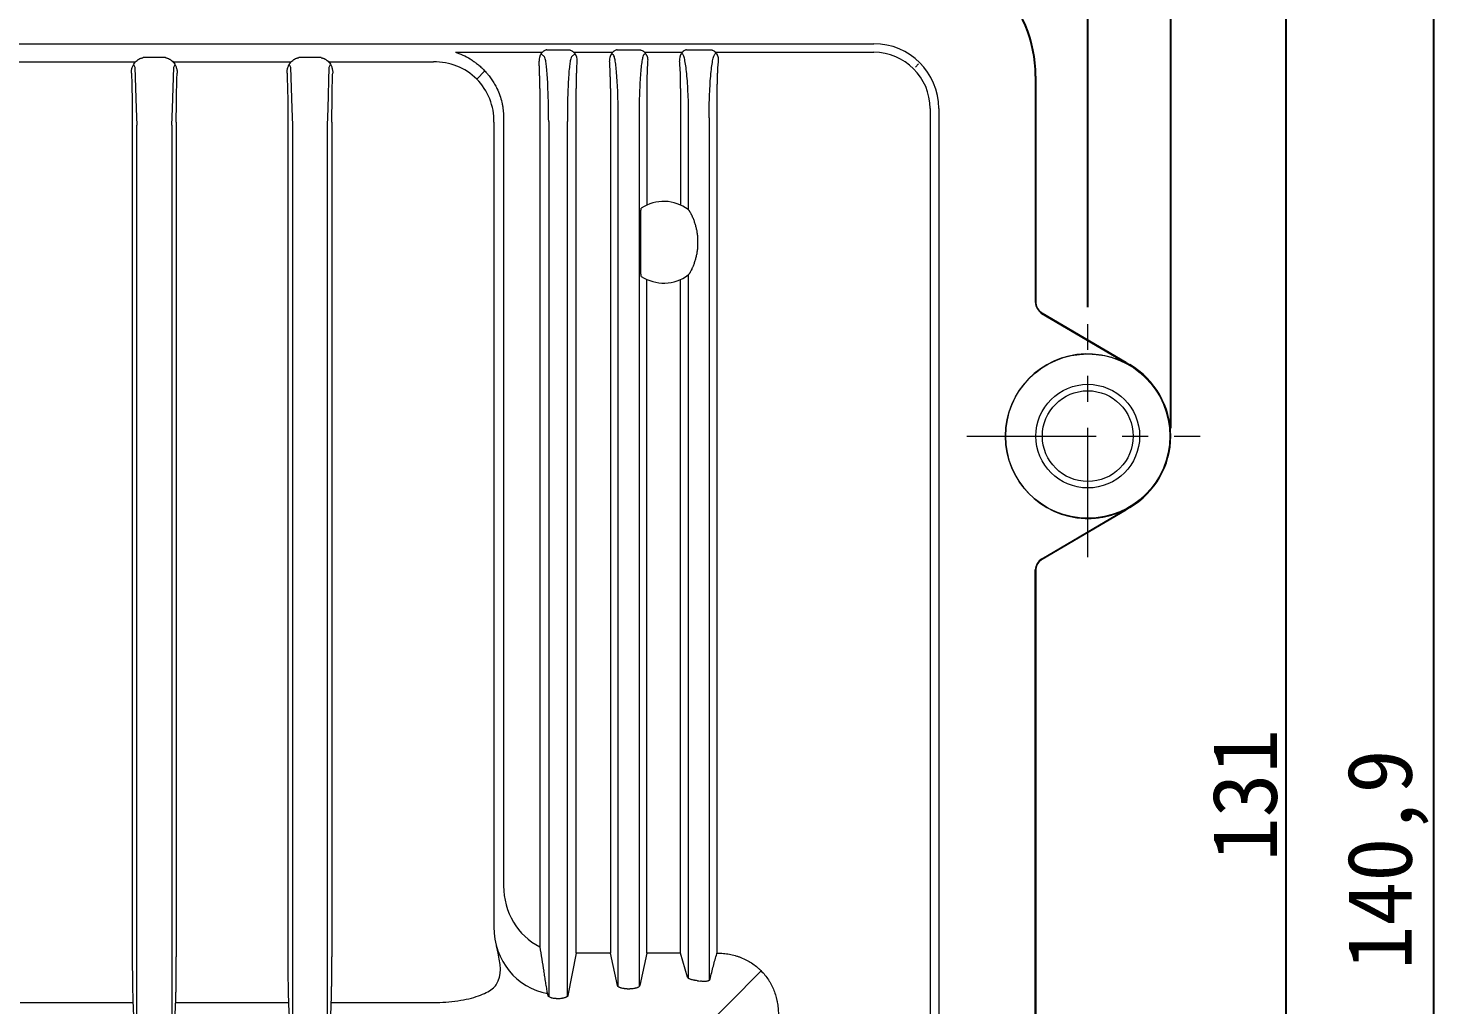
# Model space of a CAD drawing. Extents: x 2195 to 3022, y 1317 to 1901.
# Drawn here: x 2429.4 to 2539, y 1592.2 to 1667.6 of the extents above; entities that cross this region are included whole.
import ezdxf

# ---------------------------------------------------------------- set-up
doc = ezdxf.new("R2010")
doc.units = 0
doc.linetypes.add('PHANTOM', pattern=[20, 10, -2, 2, -2, 2, -2])
doc.layers.get('0').update_dxf_attribs({"lineweight": 13})
doc.layers.add('1', color=7, linetype='Continuous', true_color=0xffffff)
doc.layers.add('171', color=7, linetype='Continuous', true_color=0xffffff)
doc.styles.get("Standard").update_dxf_attribs({"font": 'simfang.ttf'})
doc.dimstyles.get("Standard").update_dxf_attribs({"dimtxt": 2.5, "dimasz": 2.5, "dimexe": 1.25, "dimexo": 0.625, "dimtad": 1, "dimtxsty": 'Standard', "dimcen": 2.5, "dimadec": 0, "dimazin": 0, "dimtfac": 1, "dimtmove": 0, "dimatfit": 0, "dimfxl": 0, "dimarcsym": 0})

# ---------------------------------------------------------------- blocks, each defined once
blk = doc.blocks.new('*D3')
at = {"color": 0, "lineweight": -2, "transparency": 16777216}
for p, q in [((2331.11, 1646.05), (2331.11, 1692.53)), ((2511.11, 1646.05), (2511.11, 1692.53)), ((2336.11, 1691.28), (2506.11, 1691.28))]:
    blk.add_line(p, q, dxfattribs=at)
at = {"color": 0, "transparency": 16777216}
for points in [[(2336.11, 1692.12), (2336.11, 1690.45), (2331.11, 1691.28)], [(2506.11, 1692.12), (2506.11, 1690.45), (2511.11, 1691.28)]]:
    blk.add_solid(points, dxfattribs=at)
at = {"layer": 'Defpoints', "color": 0, "transparency": 16777216}
for p in [(2511.11, 1691.28), (2331.11, 1645.43), (2511.11, 1645.43)]:
    blk.add_point(p, dxfattribs=at)
at = {"color": 0, "transparency": 16777216, "insert": (2421.11, 1694.44), "char_height": 5, "attachment_point": 5}
blk.add_mtext('180', dxfattribs=at)
blk = doc.blocks.new('*D4')
at = {"color": 0, "lineweight": -2, "transparency": 16777216}
for p, q in [((2324.71, 1636.71), (2324.71, 1704.76)), ((2517.51, 1636.71), (2517.51, 1704.76)), ((2329.71, 1703.51), (2512.51, 1703.51))]:
    blk.add_line(p, q, dxfattribs=at)
at = {"color": 0, "transparency": 16777216}
for points in [[(2329.71, 1704.34), (2329.71, 1702.68), (2324.71, 1703.51)], [(2512.51, 1704.34), (2512.51, 1702.68), (2517.51, 1703.51)]]:
    blk.add_solid(points, dxfattribs=at)
at = {"layer": 'Defpoints', "color": 0, "transparency": 16777216}
for p in [(2517.51, 1703.51), (2324.71, 1636.09), (2517.51, 1636.09)]:
    blk.add_point(p, dxfattribs=at)
at = {"color": 0, "transparency": 16777216, "insert": (2421.11, 1707.02), "char_height": 5, "attachment_point": 5}
blk.add_mtext('192,8', dxfattribs=at)
blk = doc.blocks.new('*D8')
at = {"color": 0, "lineweight": -2, "transparency": 16777216}
for p, q in [((2497.74, 1673.87), (2527.64, 1673.87)), ((2526.39, 1668.87), (2526.39, 1547.87)), ((2471.7, 1542.87), (2527.64, 1542.87))]:
    blk.add_line(p, q, dxfattribs=at)
at = {"color": 0, "transparency": 16777216}
for points in [[(2525.56, 1668.87), (2527.23, 1668.87), (2526.39, 1673.87)], [(2525.56, 1547.87), (2527.23, 1547.87), (2526.39, 1542.87)]]:
    blk.add_solid(points, dxfattribs=at)
at = {"layer": 'Defpoints', "color": 0, "transparency": 16777216}
for p in [(2497.11, 1673.87), (2471.07, 1542.87), (2526.39, 1542.87)]:
    blk.add_point(p, dxfattribs=at)
at = {"color": 0, "transparency": 16777216, "insert": (2523.24, 1608.37), "char_height": 5, "attachment_point": 5, "rotation": 90}
blk.add_mtext('131', dxfattribs=at)
blk = doc.blocks.new('*D9')
at = {"color": 0, "lineweight": -2, "transparency": 16777216}
for p, q in [((2497.74, 1673.87), (2539.02, 1673.87)), ((2537.77, 1668.87), (2537.77, 1537.94)), ((2430.56, 1532.94), (2539.02, 1532.94))]:
    blk.add_line(p, q, dxfattribs=at)
at = {"color": 0, "transparency": 16777216}
for points in [[(2536.93, 1668.87), (2538.6, 1668.87), (2537.77, 1673.87)], [(2536.93, 1537.94), (2538.6, 1537.94), (2537.77, 1532.94)]]:
    blk.add_solid(points, dxfattribs=at)
at = {"layer": 'Defpoints', "color": 0, "transparency": 16777216}
for p in [(2497.11, 1673.87), (2429.93, 1532.94), (2537.77, 1532.94)]:
    blk.add_point(p, dxfattribs=at)
at = {"color": 0, "transparency": 16777216, "insert": (2534.25, 1603.41), "char_height": 5, "attachment_point": 5, "rotation": 90}
blk.add_mtext('140,9', dxfattribs=at)

msp = doc.modelspace()

# ---------------------------------------------------------------- linework, layer by layer
msp.add_line((2481, 1651.59), (2481, 1650.5))
for centre, radius, start, end in [((2460.76, 1660.42), 4.55, 358.6205, 91.3795), ((2508.14, 1646.46), 1.07, 182.4707, 237.0185), ((2508.1, 1625.73), 1.04, 121.0274, 178.0432)]:
    msp.add_arc(centre, radius, start, end)
at = {"layer": '1', "linetype": 'Continuous', "lineweight": 13}
for p, q in [((2347.61, 1666.37), (2494.61, 1666.37)), ((2439.98, 1665.3), (2438.25, 1665.3)), ((2451.98, 1665.3), (2450.25, 1665.3)), ((2462.34, 1665.71), (2469.03, 1665.71)), ((2468.95, 1665.6), (2469.2, 1665.35)), ((2469.4, 1665.9), (2471.09, 1665.9)), ((2471.29, 1665.35), (2471.55, 1665.6)), ((2471.46, 1665.71), (2474.47, 1665.71)), ((2474.39, 1665.62), (2474.53, 1665.5)), ((2474.82, 1665.9), (2476.57, 1665.9)), ((2477, 1665.62), (2476.86, 1665.5)), ((2476.93, 1665.71), (2479.83, 1665.71)), ((2479.79, 1665.65), (2479.83, 1665.62)), ((2480.17, 1665.9), (2482.06, 1665.9)), ((2482.39, 1665.71), (2494.61, 1665.71)), ((2482.39, 1665.62), (2482.44, 1665.65)), ((2428.56, 1664.97), (2437.67, 1664.97)), ((2437.52, 1664.76), (2437.62, 1664.56)), ((2437.62, 1664.56), (2437.72, 1661.38)), ((2440.51, 1661.38), (2440.61, 1664.56)), ((2440.56, 1664.97), (2449.67, 1664.97)), ((2440.61, 1664.56), (2440.71, 1664.76)), ((2449.52, 1664.76), (2449.62, 1664.56)), ((2449.62, 1664.56), (2449.72, 1661.38)), ((2452.51, 1661.38), (2452.61, 1664.56)), ((2452.56, 1664.97), (2460.65, 1664.97)), ((2452.61, 1664.56), (2452.71, 1664.76)), ((2463.98, 1663.64), (2464.61, 1664.27)), ((2498.06, 1664.81), (2497.82, 1664.57)), ((2507.06, 1663.87), (2507.06, 1646.41)), ((2437.72, 1661.38), (2437.76, 1660.08)), ((2440.46, 1660.08), (2440.51, 1661.38)), ((2449.72, 1661.38), (2449.76, 1660.08)), ((2452.46, 1660.08), (2452.51, 1661.38)), ((2480.32, 1653.54), (2480.32, 1660.64)), ((2481.9, 1660.64), (2481.9, 1594.08)), ((2498.95, 1661.37), (2498.95, 1557.78)), ((2499.61, 1661.37), (2499.61, 1557.67)), ((2437.76, 1589.03), (2437.76, 1660.08)), ((2440.46, 1660.08), (2440.46, 1589.03)), ((2449.76, 1660.08), (2449.76, 1589.03)), ((2452.46, 1589.03), (2452.46, 1660.08)), ((2465.31, 1660.31), (2465.31, 1598.21)), ((2469.53, 1660.36), (2469.53, 1592.85)), ((2470.97, 1592.85), (2470.97, 1660.36)), ((2474.89, 1593.61), (2474.89, 1660.51)), ((2476.5, 1660.51), (2476.5, 1593.61)), ((2480.32, 1594.25), (2480.32, 1648.56)), ((2507.55, 1645.56), (2514.07, 1641.72)), ((2517.51, 1636.09), (2517.46, 1636.09)), ((2507.06, 1591.41), (2507.06, 1625.76)), ((2474.92, 1583.74), (2485.91, 1594.84)), ((2428.76, 1592.39), (2437.46, 1592.39)), ((2440.76, 1592.39), (2449.46, 1592.39)), ((2452.76, 1592.39), (2460.65, 1592.39))]:
    msp.add_line(p, q, dxfattribs=at)
at = {"layer": '1', "linetype": 'Continuous', "lineweight": 18}
for p, q in [((2468.85, 1662.91), (2468.85, 1596.69)), ((2471.65, 1596.2), (2471.65, 1662.91)), ((2474.3, 1662.91), (2474.3, 1596.2)), ((2477.1, 1662.91), (2477.1, 1653.91)), ((2479.71, 1662.91), (2479.71, 1653.91)), ((2482.51, 1662.91), (2482.51, 1596.2)), ((2507.11, 1663.87), (2507.11, 1646.35)), ((2466.05, 1660.72), (2466.05, 1601.39)), ((2437.41, 1660.31), (2437.41, 1595.9)), ((2440.81, 1660.31), (2440.81, 1595.9)), ((2449.41, 1660.31), (2449.41, 1595.9)), ((2452.81, 1660.31), (2452.81, 1595.9)), ((2476.64, 1649.07), (2476.64, 1653.03)), ((2477.1, 1596.2), (2477.1, 1648.18)), ((2479.71, 1596.2), (2479.71, 1648.18)), ((2514.07, 1641.77), (2507.6, 1645.58)), ((2507.56, 1626.61), (2514.34, 1630.61)), ((2507.6, 1626.59), (2514.07, 1630.41)), ((2507.11, 1625.83), (2507.11, 1591.35)), ((2471.65, 1596.2), (2471.02, 1592.93)), ((2474.3, 1596.2), (2471.65, 1596.2)), ((2474.84, 1593.69), (2474.3, 1596.2)), ((2477.1, 1596.2), (2476.55, 1593.69)), ((2479.71, 1596.2), (2477.1, 1596.2)), ((2480.25, 1594.34), (2479.71, 1596.2)), ((2482.5, 1596.15), (2482.51, 1596.2)), ((2482.51, 1596.2), (2482.55, 1596.2)), ((2469.48, 1592.93), (2469.45, 1593.1)), ((2475.59, 1593.44), (2475.8, 1593.44))]:
    msp.add_line(p, q, dxfattribs=at)
for radius in [6.34, 4, 3.5]:
    msp.add_circle((2511.11, 1636.09), radius, dxfattribs=at)
for centre, radius, start, end in [((2497.11, 1663.87), 10, 0, 90), ((2478.4, 1651.05), 3.15, 53.2151, 123.2165), ((2478.4, 1651.05), 3.15, 236.7855, 306.7849), ((2511.11, 1636.09), 6.35, 91.9264, 268.0735), ((2511.11, 1636.09), 6.4, 300.5106, 59.4897)]:
    msp.add_arc(centre, radius, start, end, dxfattribs=at)
at = {"layer": '1', "linetype": 'Continuous', "lineweight": 13}
for centre, radius in [((2497.11, 1663.87), 9.95), ((2494.61, 1661.37), 5), ((2494.61, 1661.37), 4.34)]:
    msp.add_arc(centre, radius, 0, 90, dxfattribs=at)
at = {"layer": '1', "linetype": 'Continuous', "lineweight": 18}
for centre, major_axis, ratio, start_param, end_param in [((2508.11, 1646.44), (0.868, 0.496), 0.999949, 2.715919, 3.660712), ((2508.11, 1625.73), (-0.868, 0.496), 0.999949, 5.764066, 6.708859), ((2471.06, 1601.51), (-1.01, -5.23), 0.938115, 4.915195, 6.029179), ((2470.32, 1598.34), (-1.01, -5.23), 0.938115, 4.915195, 6.310385), ((2469.95, 1595.78), (2.33, -13.92), 0.066904, 4.636302, 4.771459)]:
    msp.add_ellipse(centre, major_axis=major_axis, ratio=ratio, start_param=start_param, end_param=end_param, dxfattribs=at)
for points, knots in [([(2437.35, 1664.09), (2437.35, 1664.14), (2437.35, 1664.18), (2437.36, 1664.27), (2437.36, 1664.31), (2437.38, 1664.43), (2437.4, 1664.51), (2437.45, 1664.62), (2437.46, 1664.65), (2437.49, 1664.72), (2437.51, 1664.75), (2437.56, 1664.84), (2437.6, 1664.9), (2437.69, 1664.99), (2437.74, 1665.04), (2437.81, 1665.1), (2437.84, 1665.13), (2437.88, 1665.15), (2437.91, 1665.17), (2437.92, 1665.17), (2437.98, 1665.21), (2438.04, 1665.23), (2438.11, 1665.26), (2438.15, 1665.28), (2438.2, 1665.29), (2438.22, 1665.29), (2438.24, 1665.29), (2438.24, 1665.3), (2438.25, 1665.3)], [0, 0, 0, 0, 0.0625, 0.0625, 0.125, 0.125, 0.25, 0.25, 0.3125, 0.3125, 0.375, 0.375, 0.5, 0.5, 0.625, 0.625, 0.6875, 0.71875, 0.71875, 0.75, 0.75, 0.875, 0.875, 0.9375, 0.96875, 0.984375, 0.984375, 1, 1, 1, 1]), ([(2439.98, 1665.3), (2439.98, 1665.3), (2439.99, 1665.29), (2440, 1665.29), (2440.02, 1665.29), (2440.07, 1665.28), (2440.11, 1665.26), (2440.19, 1665.23), (2440.24, 1665.21), (2440.31, 1665.17), (2440.32, 1665.17), (2440.34, 1665.15), (2440.38, 1665.13), (2440.42, 1665.1), (2440.49, 1665.04), (2440.54, 1664.99), (2440.62, 1664.9), (2440.66, 1664.84), (2440.72, 1664.75), (2440.73, 1664.72), (2440.76, 1664.65), (2440.78, 1664.62), (2440.82, 1664.51), (2440.84, 1664.43), (2440.86, 1664.31), (2440.87, 1664.27), (2440.87, 1664.18), (2440.88, 1664.14), (2440.87, 1664.09)], [0, 0, 0, 0, 0.015625, 0.015625, 0.03125, 0.0625, 0.125, 0.125, 0.25, 0.25, 0.28125, 0.28125, 0.3125, 0.375, 0.375, 0.5, 0.5, 0.625, 0.625, 0.6875, 0.6875, 0.75, 0.75, 0.875, 0.875, 0.9375, 0.9375, 1, 1, 1, 1]), ([(2449.35, 1664.09), (2449.35, 1664.14), (2449.35, 1664.18), (2449.36, 1664.27), (2449.36, 1664.31), (2449.38, 1664.43), (2449.4, 1664.51), (2449.45, 1664.62), (2449.46, 1664.65), (2449.49, 1664.72), (2449.51, 1664.75), (2449.56, 1664.84), (2449.6, 1664.9), (2449.69, 1664.99), (2449.74, 1665.04), (2449.81, 1665.1), (2449.84, 1665.13), (2449.88, 1665.15), (2449.91, 1665.17), (2449.92, 1665.17), (2449.98, 1665.21), (2450.04, 1665.23), (2450.11, 1665.26), (2450.15, 1665.28), (2450.2, 1665.29), (2450.22, 1665.29), (2450.24, 1665.29), (2450.24, 1665.3), (2450.25, 1665.3)], [0, 0, 0, 0, 0.0625, 0.0625, 0.125, 0.125, 0.25, 0.25, 0.3125, 0.3125, 0.375, 0.375, 0.5, 0.5, 0.625, 0.625, 0.6875, 0.71875, 0.71875, 0.75, 0.75, 0.875, 0.875, 0.9375, 0.96875, 0.984375, 0.984375, 1, 1, 1, 1]), ([(2451.98, 1665.3), (2451.98, 1665.3), (2451.99, 1665.29), (2452, 1665.29), (2452.02, 1665.29), (2452.07, 1665.28), (2452.11, 1665.26), (2452.19, 1665.23), (2452.24, 1665.21), (2452.31, 1665.17), (2452.32, 1665.17), (2452.34, 1665.15), (2452.38, 1665.13), (2452.42, 1665.1), (2452.49, 1665.04), (2452.54, 1664.99), (2452.62, 1664.9), (2452.66, 1664.84), (2452.72, 1664.75), (2452.73, 1664.72), (2452.76, 1664.65), (2452.78, 1664.62), (2452.82, 1664.51), (2452.84, 1664.43), (2452.86, 1664.31), (2452.87, 1664.27), (2452.87, 1664.18), (2452.88, 1664.14), (2452.87, 1664.09)], [0, 0, 0, 0, 0.015625, 0.015625, 0.03125, 0.0625, 0.125, 0.125, 0.25, 0.25, 0.28125, 0.28125, 0.3125, 0.375, 0.375, 0.5, 0.5, 0.625, 0.625, 0.6875, 0.6875, 0.75, 0.75, 0.875, 0.875, 0.9375, 0.9375, 1, 1, 1, 1]), ([(2462.34, 1665.71), (2462.38, 1665.69), (2462.42, 1665.68), (2462.66, 1665.6), (2462.86, 1665.52), (2463.25, 1665.33), (2463.44, 1665.23), (2463.67, 1665.07), (2463.74, 1665.02), (2463.81, 1664.97), (2463.86, 1664.94), (2463.88, 1664.92), (2464, 1664.84), (2464.09, 1664.76), (2464.27, 1664.61), (2464.35, 1664.53), (2464.52, 1664.36), (2464.61, 1664.27), (2464.73, 1664.13), (2464.79, 1664.06), (2464.85, 1663.99), (2464.89, 1663.94), (2464.91, 1663.92), (2465.01, 1663.79), (2465.08, 1663.69), (2465.22, 1663.48), (2465.29, 1663.37), (2465.42, 1663.14), (2465.48, 1663.03), (2465.54, 1662.91)], [0.224924, 0.224924, 0.224924, 0.224924, 0.25, 0.25, 0.375, 0.375, 0.5, 0.5, 0.53125, 0.546875, 0.546875, 0.5625, 0.5625, 0.625, 0.625, 0.6875, 0.6875, 0.75, 0.75, 0.78125, 0.796875, 0.796875, 0.8125, 0.8125, 0.875, 0.875, 0.9375, 0.9375, 1, 1, 1, 1]), ([(2469.4, 1665.9), (2469.4, 1665.9), (2469.39, 1665.9), (2469.38, 1665.9), (2469.37, 1665.89), (2469.33, 1665.89), (2469.31, 1665.88), (2469.25, 1665.86), (2469.22, 1665.84), (2469.16, 1665.81), (2469.14, 1665.8), (2469.11, 1665.77), (2469.09, 1665.76), (2469.04, 1665.72), (2469.01, 1665.68), (2468.95, 1665.61), (2468.92, 1665.57), (2468.89, 1665.5), (2468.87, 1665.47), (2468.85, 1665.43), (2468.84, 1665.41), (2468.84, 1665.39), (2468.82, 1665.33), (2468.8, 1665.27), (2468.79, 1665.15), (2468.78, 1665.09), (2468.79, 1665.02)], [0, 0, 0, 0, 0.015625, 0.015625, 0.03125, 0.0625, 0.125, 0.125, 0.25, 0.25, 0.3125, 0.3125, 0.375, 0.375, 0.5, 0.5, 0.625, 0.625, 0.6875, 0.71875, 0.71875, 0.75, 0.75, 0.875, 0.875, 1, 1, 1, 1]), ([(2468.85, 1662.91), (2468.85, 1663.01), (2468.85, 1663.1), (2468.85, 1663.3), (2468.84, 1663.49), (2468.84, 1663.68), (2468.84, 1663.82), (2468.84, 1663.86), (2468.83, 1663.96), (2468.83, 1664), (2468.83, 1664.14), (2468.82, 1664.31), (2468.82, 1664.48), (2468.81, 1664.6), (2468.81, 1664.64), (2468.8, 1664.72), (2468.8, 1664.76), (2468.8, 1664.87), (2468.79, 1664.95), (2468.79, 1665.02)], [0, 0, 0, 0, 0.125, 0.125, 0.25, 0.375, 0.375, 0.4375, 0.4375, 0.5, 0.5, 0.625, 0.75, 0.75, 0.8125, 0.8125, 0.875, 0.875, 1, 1, 1, 1]), ([(2471.09, 1665.9), (2471.1, 1665.9), (2471.1, 1665.9), (2471.11, 1665.9), (2471.13, 1665.89), (2471.16, 1665.89), (2471.19, 1665.88), (2471.24, 1665.86), (2471.28, 1665.84), (2471.33, 1665.81), (2471.35, 1665.8), (2471.39, 1665.77), (2471.4, 1665.76), (2471.45, 1665.72), (2471.48, 1665.68), (2471.54, 1665.61), (2471.57, 1665.57), (2471.61, 1665.5), (2471.63, 1665.47), (2471.64, 1665.43), (2471.65, 1665.41), (2471.66, 1665.39), (2471.68, 1665.33), (2471.69, 1665.27), (2471.71, 1665.15), (2471.71, 1665.09), (2471.71, 1665.02)], [0, 0, 0, 0, 0.015625, 0.015625, 0.03125, 0.0625, 0.125, 0.125, 0.25, 0.25, 0.3125, 0.3125, 0.375, 0.375, 0.5, 0.5, 0.625, 0.625, 0.6875, 0.71875, 0.71875, 0.75, 0.75, 0.875, 0.875, 1, 1, 1, 1]), ([(2471.71, 1665.02), (2471.7, 1664.95), (2471.69, 1664.8), (2471.68, 1664.57), (2471.68, 1664.4), (2471.67, 1664.27), (2471.67, 1664.23), (2471.67, 1664.14), (2471.66, 1664.09), (2471.66, 1663.96), (2471.66, 1663.78), (2471.65, 1663.59), (2471.65, 1663.44), (2471.65, 1663.4), (2471.65, 1663.3), (2471.65, 1663.25), (2471.65, 1663.1), (2471.65, 1663.01), (2471.65, 1662.91)], [0, 0, 0, 0, 0.125, 0.25, 0.375, 0.375, 0.4375, 0.4375, 0.5, 0.5, 0.625, 0.75, 0.75, 0.8125, 0.8125, 0.875, 0.875, 1, 1, 1, 1]), ([(2474.82, 1665.9), (2474.82, 1665.9), (2474.82, 1665.9), (2474.81, 1665.9), (2474.79, 1665.89), (2474.76, 1665.89), (2474.73, 1665.88), (2474.68, 1665.86), (2474.64, 1665.84), (2474.59, 1665.81), (2474.57, 1665.8), (2474.54, 1665.77), (2474.52, 1665.76), (2474.47, 1665.71), (2474.44, 1665.68), (2474.38, 1665.61), (2474.36, 1665.57), (2474.32, 1665.5), (2474.3, 1665.47), (2474.29, 1665.43), (2474.28, 1665.41), (2474.27, 1665.39), (2474.25, 1665.33), (2474.24, 1665.27), (2474.22, 1665.15), (2474.22, 1665.09), (2474.23, 1665.02)], [0, 0, 0, 0, 0.015625, 0.015625, 0.03125, 0.0625, 0.125, 0.125, 0.25, 0.25, 0.3125, 0.3125, 0.375, 0.375, 0.5, 0.5, 0.625, 0.625, 0.6875, 0.71875, 0.71875, 0.75, 0.75, 0.875, 0.875, 1, 1, 1, 1]), ([(2474.3, 1662.91), (2474.3, 1663.01), (2474.3, 1663.1), (2474.29, 1663.3), (2474.29, 1663.49), (2474.29, 1663.68), (2474.29, 1663.8), (2474.28, 1663.82), (2474.28, 1663.87), (2474.28, 1663.89), (2474.28, 1663.96), (2474.28, 1664), (2474.28, 1664.14), (2474.27, 1664.31), (2474.26, 1664.48), (2474.25, 1664.6), (2474.25, 1664.64), (2474.25, 1664.72), (2474.25, 1664.76), (2474.24, 1664.88), (2474.23, 1664.95), (2474.23, 1665.02)], [0, 0, 0, 0, 0.125, 0.125, 0.25, 0.375, 0.375, 0.40625, 0.40625, 0.4375, 0.4375, 0.5, 0.5, 0.625, 0.75, 0.75, 0.8125, 0.8125, 0.875, 0.875, 1, 1, 1, 1]), ([(2476.57, 1665.9), (2476.57, 1665.9), (2476.58, 1665.9), (2476.59, 1665.9), (2476.6, 1665.89), (2476.63, 1665.89), (2476.66, 1665.88), (2476.71, 1665.86), (2476.75, 1665.84), (2476.8, 1665.81), (2476.82, 1665.8), (2476.85, 1665.77), (2476.87, 1665.76), (2476.92, 1665.71), (2476.95, 1665.68), (2477.01, 1665.61), (2477.03, 1665.57), (2477.07, 1665.5), (2477.09, 1665.47), (2477.1, 1665.43), (2477.11, 1665.41), (2477.12, 1665.39), (2477.14, 1665.33), (2477.15, 1665.27), (2477.17, 1665.15), (2477.17, 1665.09), (2477.16, 1665.02)], [0, 0, 0, 0, 0.015625, 0.015625, 0.03125, 0.0625, 0.125, 0.125, 0.25, 0.25, 0.3125, 0.3125, 0.375, 0.375, 0.5, 0.5, 0.625, 0.625, 0.6875, 0.71875, 0.71875, 0.75, 0.75, 0.875, 0.875, 1, 1, 1, 1]), ([(2477.16, 1665.02), (2477.16, 1664.95), (2477.15, 1664.8), (2477.13, 1664.57), (2477.13, 1664.4), (2477.12, 1664.27), (2477.12, 1664.23), (2477.12, 1664.14), (2477.12, 1664.09), (2477.11, 1663.96), (2477.11, 1663.78), (2477.1, 1663.59), (2477.1, 1663.44), (2477.1, 1663.4), (2477.1, 1663.3), (2477.1, 1663.25), (2477.1, 1663.1), (2477.1, 1663.01), (2477.1, 1662.91)], [0, 0, 0, 0, 0.125, 0.25, 0.375, 0.375, 0.4375, 0.4375, 0.5, 0.5, 0.625, 0.75, 0.75, 0.8125, 0.8125, 0.875, 0.875, 1, 1, 1, 1]), ([(2480.17, 1665.9), (2480.16, 1665.9), (2480.16, 1665.9), (2480.15, 1665.9), (2480.14, 1665.89), (2480.11, 1665.89), (2480.08, 1665.88), (2480.03, 1665.86), (2480, 1665.84), (2479.95, 1665.81), (2479.93, 1665.8), (2479.9, 1665.77), (2479.88, 1665.76), (2479.84, 1665.71), (2479.81, 1665.68), (2479.76, 1665.61), (2479.73, 1665.57), (2479.7, 1665.5), (2479.68, 1665.47), (2479.67, 1665.43), (2479.66, 1665.4), (2479.66, 1665.39), (2479.64, 1665.33), (2479.63, 1665.27), (2479.61, 1665.15), (2479.61, 1665.09), (2479.62, 1665.02)], [0, 0, 0, 0, 0.015625, 0.015625, 0.03125, 0.0625, 0.125, 0.125, 0.25, 0.25, 0.3125, 0.3125, 0.375, 0.375, 0.5, 0.5, 0.625, 0.625, 0.6875, 0.71875, 0.71875, 0.75, 0.75, 0.875, 0.875, 1, 1, 1, 1]), ([(2479.71, 1662.91), (2479.71, 1663.01), (2479.71, 1663.1), (2479.71, 1663.3), (2479.71, 1663.49), (2479.7, 1663.68), (2479.7, 1663.8), (2479.7, 1663.82), (2479.7, 1663.87), (2479.7, 1663.89), (2479.69, 1663.96), (2479.69, 1664), (2479.69, 1664.14), (2479.68, 1664.32), (2479.67, 1664.48), (2479.66, 1664.6), (2479.65, 1664.66), (2479.65, 1664.72), (2479.65, 1664.76), (2479.64, 1664.78), (2479.64, 1664.88), (2479.63, 1664.95), (2479.62, 1665.02)], [0, 0, 0, 0, 0.125, 0.125, 0.25, 0.375, 0.375, 0.40625, 0.40625, 0.4375, 0.4375, 0.5, 0.5, 0.625, 0.75, 0.75, 0.8125, 0.84375, 0.84375, 0.875, 0.875, 1, 1, 1, 1]), ([(2482.06, 1665.9), (2482.06, 1665.9), (2482.07, 1665.9), (2482.07, 1665.9), (2482.09, 1665.89), (2482.12, 1665.89), (2482.14, 1665.88), (2482.2, 1665.86), (2482.23, 1665.84), (2482.28, 1665.81), (2482.29, 1665.8), (2482.33, 1665.77), (2482.34, 1665.76), (2482.39, 1665.71), (2482.42, 1665.68), (2482.47, 1665.61), (2482.49, 1665.57), (2482.53, 1665.5), (2482.54, 1665.47), (2482.56, 1665.43), (2482.57, 1665.4), (2482.57, 1665.39), (2482.59, 1665.33), (2482.6, 1665.27), (2482.61, 1665.15), (2482.61, 1665.09), (2482.6, 1665.02)], [0, 0, 0, 0, 0.015625, 0.015625, 0.03125, 0.0625, 0.125, 0.125, 0.25, 0.25, 0.3125, 0.3125, 0.375, 0.375, 0.5, 0.5, 0.625, 0.625, 0.6875, 0.71875, 0.71875, 0.75, 0.75, 0.875, 0.875, 1, 1, 1, 1]), ([(2482.6, 1665.02), (2482.6, 1664.95), (2482.58, 1664.8), (2482.56, 1664.57), (2482.55, 1664.4), (2482.55, 1664.3), (2482.55, 1664.27), (2482.54, 1664.23), (2482.54, 1664.21), (2482.54, 1664.14), (2482.54, 1664.1), (2482.53, 1663.96), (2482.53, 1663.78), (2482.52, 1663.59), (2482.52, 1663.45), (2482.52, 1663.4), (2482.52, 1663.3), (2482.51, 1663.25), (2482.51, 1663.1), (2482.51, 1663.01), (2482.51, 1662.91)], [0, 0, 0, 0, 0.125, 0.25, 0.375, 0.375, 0.40625, 0.40625, 0.4375, 0.4375, 0.5, 0.5, 0.625, 0.75, 0.75, 0.8125, 0.8125, 0.875, 0.875, 1, 1, 1, 1]), ([(2437.35, 1664.09), (2437.36, 1663.97), (2437.36, 1663.85), (2437.37, 1663.59), (2437.37, 1663.45), (2437.38, 1663.17), (2437.38, 1663.02), (2437.39, 1662.83), (2437.39, 1662.79), (2437.39, 1662.71), (2437.39, 1662.59), (2437.4, 1662.47), (2437.4, 1662.23), (2437.4, 1662.06), (2437.41, 1661.73), (2437.41, 1661.55), (2437.41, 1661.34), (2437.41, 1661.29), (2437.41, 1661.2), (2437.41, 1661.16), (2437.41, 1661.02), (2437.41, 1660.94), (2437.41, 1660.67), (2437.41, 1660.49), (2437.41, 1660.31)], [0, 0, 0, 0, 0.125, 0.125, 0.25, 0.25, 0.375, 0.375, 0.40625, 0.40625, 0.4375, 0.5, 0.5, 0.625, 0.625, 0.75, 0.75, 0.78125, 0.78125, 0.8125, 0.8125, 0.875, 0.875, 1, 1, 1, 1]), ([(2440.81, 1660.31), (2440.81, 1660.49), (2440.81, 1660.67), (2440.81, 1661.02), (2440.82, 1661.2), (2440.82, 1661.54), (2440.82, 1661.72), (2440.82, 1661.93), (2440.82, 1661.97), (2440.82, 1662.06), (2440.83, 1662.18), (2440.83, 1662.31), (2440.83, 1662.55), (2440.83, 1662.71), (2440.84, 1663.01), (2440.84, 1663.16), (2440.85, 1663.34), (2440.85, 1663.38), (2440.85, 1663.45), (2440.85, 1663.48), (2440.86, 1663.59), (2440.86, 1663.65), (2440.86, 1663.85), (2440.87, 1663.97), (2440.87, 1664.09)], [0, 0, 0, 0, 0.125, 0.125, 0.25, 0.25, 0.375, 0.375, 0.40625, 0.40625, 0.4375, 0.5, 0.5, 0.625, 0.625, 0.75, 0.75, 0.78125, 0.78125, 0.8125, 0.8125, 0.875, 0.875, 1, 1, 1, 1]), ([(2449.35, 1664.09), (2449.36, 1663.97), (2449.36, 1663.85), (2449.37, 1663.59), (2449.37, 1663.45), (2449.38, 1663.17), (2449.38, 1663.02), (2449.39, 1662.83), (2449.39, 1662.79), (2449.39, 1662.71), (2449.39, 1662.59), (2449.4, 1662.47), (2449.4, 1662.23), (2449.4, 1662.06), (2449.41, 1661.73), (2449.41, 1661.55), (2449.41, 1661.34), (2449.41, 1661.29), (2449.41, 1661.2), (2449.41, 1661.16), (2449.41, 1661.02), (2449.41, 1660.94), (2449.41, 1660.67), (2449.41, 1660.49), (2449.41, 1660.31)], [0, 0, 0, 0, 0.125, 0.125, 0.25, 0.25, 0.375, 0.375, 0.40625, 0.40625, 0.4375, 0.5, 0.5, 0.625, 0.625, 0.75, 0.75, 0.78125, 0.78125, 0.8125, 0.8125, 0.875, 0.875, 1, 1, 1, 1]), ([(2452.81, 1660.31), (2452.81, 1660.49), (2452.81, 1660.67), (2452.81, 1661.02), (2452.82, 1661.2), (2452.82, 1661.54), (2452.82, 1661.72), (2452.82, 1661.93), (2452.82, 1661.97), (2452.82, 1662.06), (2452.83, 1662.18), (2452.83, 1662.31), (2452.83, 1662.55), (2452.83, 1662.71), (2452.84, 1663.01), (2452.84, 1663.16), (2452.85, 1663.34), (2452.85, 1663.38), (2452.85, 1663.45), (2452.85, 1663.48), (2452.86, 1663.59), (2452.86, 1663.65), (2452.86, 1663.85), (2452.87, 1663.97), (2452.87, 1664.09)], [0, 0, 0, 0, 0.125, 0.125, 0.25, 0.25, 0.375, 0.375, 0.40625, 0.40625, 0.4375, 0.5, 0.5, 0.625, 0.625, 0.75, 0.75, 0.78125, 0.78125, 0.8125, 0.8125, 0.875, 0.875, 1, 1, 1, 1]), ([(2465.54, 1662.91), (2465.62, 1662.74), (2465.7, 1662.56), (2465.82, 1662.21), (2465.88, 1662.03), (2465.94, 1661.75), (2465.96, 1661.66), (2465.98, 1661.52), (2465.99, 1661.47), (2466, 1661.38), (2466.01, 1661.33), (2466.04, 1661.09), (2466.05, 1660.91), (2466.05, 1660.72)], [0, 0, 0, 0, 0.25, 0.25, 0.5, 0.5, 0.625, 0.625, 0.6875, 0.6875, 0.75, 0.75, 1, 1, 1, 1]), ([(2476.64, 1653.03), (2476.64, 1653.06), (2476.64, 1653.1), (2476.64, 1653.18), (2476.64, 1653.21), (2476.64, 1653.27), (2476.64, 1653.29), (2476.64, 1653.32), (2476.64, 1653.34), (2476.65, 1653.39), (2476.65, 1653.42), (2476.65, 1653.47), (2476.65, 1653.49), (2476.65, 1653.52), (2476.65, 1653.54), (2476.66, 1653.57), (2476.66, 1653.59), (2476.66, 1653.6), (2476.66, 1653.63), (2476.67, 1653.65), (2476.67, 1653.67), (2476.67, 1653.67), (2476.67, 1653.67), (2476.67, 1653.68), (2476.68, 1653.68), (2476.68, 1653.68), (2476.68, 1653.68)], [0, 0, 0, 0, 0.125, 0.125, 0.25, 0.25, 0.3125, 0.3125, 0.375, 0.375, 0.5, 0.5, 0.5625, 0.5625, 0.625, 0.6875, 0.6875, 0.75, 0.75, 0.875, 0.875, 0.90625, 0.90625, 0.9375, 0.9375, 1, 1, 1, 1]), ([(2480.29, 1653.57), (2480.3, 1653.57), (2480.31, 1653.56), (2480.32, 1653.54), (2480.33, 1653.53), (2480.35, 1653.51), (2480.35, 1653.5), (2480.36, 1653.49), (2480.37, 1653.48), (2480.38, 1653.46), (2480.39, 1653.44), (2480.41, 1653.41), (2480.42, 1653.39), (2480.45, 1653.35), (2480.46, 1653.33), (2480.49, 1653.28), (2480.51, 1653.24), (2480.55, 1653.16), (2480.57, 1653.12), (2480.59, 1653.06), (2480.6, 1653.04), (2480.62, 1653), (2480.63, 1652.97), (2480.68, 1652.87), (2480.71, 1652.78), (2480.77, 1652.6), (2480.8, 1652.52), (2480.84, 1652.38), (2480.85, 1652.33), (2480.88, 1652.24), (2480.89, 1652.2), (2480.92, 1652.06), (2480.94, 1651.97), (2480.97, 1651.83), (2480.97, 1651.78), (2480.98, 1651.71), (2480.99, 1651.69), (2480.99, 1651.64), (2480.99, 1651.62), (2481, 1651.59)], [0, 0, 0, 0, 0.03125, 0.03125, 0.0625, 0.0625, 0.078125, 0.078125, 0.09375, 0.09375, 0.125, 0.125, 0.15625, 0.15625, 0.1875, 0.1875, 0.25, 0.25, 0.3125, 0.3125, 0.34375, 0.34375, 0.375, 0.375, 0.5, 0.5, 0.625, 0.625, 0.6875, 0.6875, 0.75, 0.75, 0.875, 0.875, 0.9375, 0.9375, 0.96875, 0.96875, 1, 1, 1, 1]), ([(2481, 1650.5), (2480.99, 1650.48), (2480.99, 1650.46), (2480.99, 1650.41), (2480.98, 1650.39), (2480.97, 1650.32), (2480.97, 1650.27), (2480.94, 1650.13), (2480.92, 1650.04), (2480.89, 1649.9), (2480.88, 1649.85), (2480.85, 1649.76), (2480.84, 1649.72), (2480.8, 1649.58), (2480.77, 1649.49), (2480.71, 1649.32), (2480.68, 1649.23), (2480.63, 1649.12), (2480.62, 1649.1), (2480.6, 1649.06), (2480.59, 1649.04), (2480.57, 1648.98), (2480.55, 1648.94), (2480.51, 1648.86), (2480.49, 1648.82), (2480.46, 1648.76), (2480.45, 1648.74), (2480.42, 1648.71), (2480.41, 1648.69), (2480.39, 1648.66), (2480.38, 1648.64), (2480.37, 1648.62), (2480.36, 1648.61), (2480.35, 1648.6), (2480.35, 1648.59), (2480.33, 1648.57), (2480.32, 1648.56), (2480.31, 1648.54), (2480.3, 1648.53), (2480.29, 1648.53)], [0, 0, 0, 0, 0.03125, 0.03125, 0.0625, 0.0625, 0.125, 0.125, 0.25, 0.25, 0.3125, 0.3125, 0.375, 0.375, 0.5, 0.5, 0.625, 0.625, 0.65625, 0.65625, 0.6875, 0.6875, 0.75, 0.75, 0.8125, 0.8125, 0.84375, 0.84375, 0.875, 0.875, 0.90625, 0.90625, 0.921875, 0.921875, 0.9375, 0.9375, 0.96875, 0.96875, 1, 1, 1, 1]), ([(2476.68, 1648.41), (2476.68, 1648.41), (2476.67, 1648.42), (2476.67, 1648.44), (2476.67, 1648.44), (2476.67, 1648.45), (2476.67, 1648.45), (2476.66, 1648.46), (2476.66, 1648.48), (2476.66, 1648.5), (2476.66, 1648.53), (2476.66, 1648.54), (2476.65, 1648.58), (2476.65, 1648.61), (2476.65, 1648.66), (2476.65, 1648.67), (2476.65, 1648.71), (2476.64, 1648.74), (2476.64, 1648.77), (2476.64, 1648.81), (2476.64, 1648.83), (2476.64, 1648.88), (2476.64, 1648.92), (2476.64, 1649), (2476.64, 1649.03), (2476.64, 1649.07)], [0, 0, 0, 0, 0.125, 0.125, 0.15625, 0.15625, 0.1875, 0.1875, 0.25, 0.3125, 0.3125, 0.375, 0.375, 0.5, 0.5, 0.5625, 0.5625, 0.625, 0.6875, 0.6875, 0.75, 0.75, 0.875, 0.875, 1, 1, 1, 1]), ([(2510.9, 1642.43), (2510.98, 1642.44), (2511.06, 1642.44), (2511.21, 1642.44), (2511.29, 1642.44), (2511.52, 1642.43), (2511.68, 1642.42), (2511.91, 1642.39), (2511.98, 1642.38), (2512.13, 1642.36), (2512.21, 1642.35), (2512.43, 1642.3), (2512.58, 1642.27), (2512.87, 1642.2), (2513.01, 1642.15), (2513.29, 1642.06), (2513.42, 1642.01), (2513.69, 1641.9), (2513.82, 1641.84), (2514.02, 1641.74), (2514.09, 1641.71), (2514.18, 1641.66), (2514.21, 1641.64), (2514.26, 1641.61), (2514.28, 1641.6), (2514.31, 1641.58), (2514.33, 1641.58), (2514.34, 1641.57)], [0, 0, 0, 0, 0.0625, 0.0625, 0.125, 0.125, 0.25, 0.25, 0.3125, 0.3125, 0.375, 0.375, 0.5, 0.5, 0.625, 0.625, 0.75, 0.75, 0.875, 0.875, 0.9375, 0.9375, 0.96875, 0.96875, 0.984375, 0.984375, 1, 1, 1, 1]), ([(2514.07, 1641.77), (2514.09, 1641.76), (2514.1, 1641.75), (2514.13, 1641.74), (2514.14, 1641.73), (2514.15, 1641.72), (2514.16, 1641.72), (2514.18, 1641.7), (2514.2, 1641.7), (2514.22, 1641.68), (2514.23, 1641.68), (2514.26, 1641.66), (2514.26, 1641.66), (2514.28, 1641.65), (2514.29, 1641.64), (2514.3, 1641.64), (2514.31, 1641.63), (2514.32, 1641.63), (2514.32, 1641.62), (2514.33, 1641.62), (2514.34, 1641.61), (2514.35, 1641.61), (2514.36, 1641.6), (2514.36, 1641.6)], [0, 0, 0, 0, 0.25, 0.25, 0.375, 0.375, 0.5, 0.5, 0.625, 0.625, 0.75, 0.75, 0.8125, 0.8125, 0.875, 0.875, 0.90625, 0.90625, 0.9375, 0.9375, 0.96875, 0.96875, 1, 1, 1, 1]), ([(2510.9, 1629.74), (2510.98, 1629.74), (2511.06, 1629.74), (2511.21, 1629.74), (2511.29, 1629.74), (2511.52, 1629.75), (2511.68, 1629.76), (2511.91, 1629.78), (2511.98, 1629.79), (2512.13, 1629.82), (2512.21, 1629.83), (2512.43, 1629.87), (2512.58, 1629.9), (2512.87, 1629.98), (2513.01, 1630.02), (2513.29, 1630.11), (2513.42, 1630.16), (2513.69, 1630.27), (2513.82, 1630.34), (2514.02, 1630.43), (2514.09, 1630.47), (2514.18, 1630.52), (2514.21, 1630.54), (2514.26, 1630.56), (2514.28, 1630.57), (2514.31, 1630.59), (2514.33, 1630.6), (2514.34, 1630.61)], [0, 0, 0, 0, 0.0625, 0.0625, 0.125, 0.125, 0.25, 0.25, 0.3125, 0.3125, 0.375, 0.375, 0.5, 0.5, 0.625, 0.625, 0.75, 0.75, 0.875, 0.875, 0.9375, 0.9375, 0.96875, 0.96875, 0.984375, 0.984375, 1, 1, 1, 1]), ([(2514.36, 1630.57), (2514.35, 1630.57), (2514.34, 1630.56), (2514.32, 1630.55), (2514.32, 1630.55), (2514.31, 1630.54), (2514.3, 1630.54), (2514.29, 1630.53), (2514.28, 1630.52), (2514.26, 1630.52), (2514.25, 1630.51), (2514.23, 1630.5), (2514.22, 1630.49), (2514.2, 1630.48), (2514.18, 1630.47), (2514.16, 1630.46), (2514.15, 1630.45), (2514.14, 1630.44), (2514.13, 1630.44), (2514.1, 1630.42), (2514.09, 1630.42), (2514.07, 1630.41)], [0, 0, 0, 0, 0.0625, 0.0625, 0.09375, 0.09375, 0.125, 0.125, 0.1875, 0.1875, 0.25, 0.25, 0.375, 0.375, 0.5, 0.5, 0.625, 0.625, 0.75, 0.75, 1, 1, 1, 1]), ([(2481.97, 1594.18), (2482.06, 1594.53), (2482.15, 1594.87), (2482.32, 1595.53), (2482.41, 1595.84), (2482.5, 1596.15)], [0, 0, 0, 0, 0.5, 0.5, 1, 1, 1, 1]), ([(2482.55, 1596.2), (2482.7, 1596.2), (2483.01, 1596.18), (2483.32, 1596.14), (2483.62, 1596.08), (2483.77, 1596.05), (2483.99, 1595.99), (2484.07, 1595.96), (2484.22, 1595.91), (2484.29, 1595.89), (2484.5, 1595.8), (2484.79, 1595.67), (2485.05, 1595.52), (2485.31, 1595.35), (2485.43, 1595.26), (2485.59, 1595.14), (2485.62, 1595.11), (2485.67, 1595.06), (2485.76, 1594.98), (2485.85, 1594.9), (2486.01, 1594.74), (2486.22, 1594.51), (2486.4, 1594.26), (2486.5, 1594.1), (2486.52, 1594.07), (2486.57, 1594), (2486.59, 1593.97), (2486.64, 1593.87), (2486.68, 1593.8), (2486.79, 1593.59), (2486.85, 1593.45), (2486.96, 1593.17), (2487.01, 1593.02), (2487.08, 1592.8), (2487.1, 1592.72), (2487.12, 1592.61), (2487.13, 1592.57), (2487.15, 1592.49), (2487.16, 1592.45), (2487.19, 1592.26), (2487.21, 1592.11), (2487.24, 1591.8), (2487.25, 1591.65), (2487.25, 1591.49)], [0, 0, 0, 0, 0.0625, 0.125, 0.125, 0.1875, 0.1875, 0.21875, 0.21875, 0.25, 0.25, 0.3125, 0.375, 0.375, 0.4375, 0.4375, 0.453125, 0.453125, 0.46875, 0.5, 0.5, 0.5625, 0.625, 0.625, 0.640625, 0.640625, 0.65625, 0.65625, 0.6875, 0.6875, 0.75, 0.75, 0.8125, 0.8125, 0.84375, 0.84375, 0.859375, 0.859375, 0.875, 0.875, 0.9375, 0.9375, 1, 1, 1, 1]), ([(2437.41, 1595.9), (2437.41, 1595.64), (2437.41, 1595.38), (2437.42, 1594.88), (2437.42, 1594.64), (2437.42, 1594.36), (2437.42, 1594.33), (2437.42, 1594.27), (2437.42, 1594.24), (2437.42, 1594.15), (2437.42, 1594.09), (2437.43, 1593.91), (2437.43, 1593.8), (2437.43, 1593.46), (2437.44, 1593.24), (2437.45, 1592.98), (2437.45, 1592.9), (2437.45, 1592.82), (2437.45, 1592.77), (2437.45, 1592.75), (2437.46, 1592.62), (2437.46, 1592.53), (2437.47, 1592.25), (2437.47, 1592.08), (2437.48, 1591.85), (2437.49, 1591.78), (2437.49, 1591.67), (2437.5, 1591.64), (2437.5, 1591.57), (2437.5, 1591.54), (2437.51, 1591.39), (2437.52, 1591.28), (2437.53, 1591.19)], [0, 0, 0, 0, 0.125, 0.125, 0.25, 0.25, 0.265625, 0.265625, 0.28125, 0.28125, 0.3125, 0.3125, 0.375, 0.375, 0.5, 0.5, 0.53125, 0.546875, 0.546875, 0.5625, 0.5625, 0.625, 0.625, 0.75, 0.75, 0.8125, 0.8125, 0.84375, 0.84375, 0.875, 0.875, 1, 1, 1, 1]), ([(2440.7, 1591.19), (2440.71, 1591.28), (2440.71, 1591.39), (2440.73, 1591.63), (2440.74, 1591.77), (2440.75, 1591.94), (2440.75, 1591.96), (2440.75, 1592), (2440.75, 1592.02), (2440.75, 1592.08), (2440.75, 1592.13), (2440.76, 1592.25), (2440.76, 1592.34), (2440.77, 1592.62), (2440.78, 1592.81), (2440.78, 1593.07), (2440.78, 1593.15), (2440.79, 1593.23), (2440.79, 1593.29), (2440.79, 1593.32), (2440.79, 1593.45), (2440.79, 1593.57), (2440.8, 1593.91), (2440.8, 1594.14), (2440.81, 1594.51), (2440.81, 1594.63), (2440.81, 1594.82), (2440.81, 1594.88), (2440.81, 1595), (2440.81, 1595.07), (2440.81, 1595.38), (2440.81, 1595.64), (2440.81, 1595.9)], [0, 0, 0, 0, 0.125, 0.125, 0.25, 0.25, 0.265625, 0.265625, 0.28125, 0.28125, 0.3125, 0.3125, 0.375, 0.375, 0.5, 0.5, 0.53125, 0.546875, 0.546875, 0.5625, 0.5625, 0.625, 0.625, 0.75, 0.75, 0.8125, 0.8125, 0.84375, 0.84375, 0.875, 0.875, 1, 1, 1, 1]), ([(2449.41, 1595.9), (2449.41, 1595.64), (2449.41, 1595.38), (2449.42, 1594.88), (2449.42, 1594.64), (2449.42, 1594.36), (2449.42, 1594.33), (2449.42, 1594.27), (2449.42, 1594.24), (2449.42, 1594.15), (2449.42, 1594.09), (2449.43, 1593.91), (2449.43, 1593.8), (2449.43, 1593.46), (2449.44, 1593.24), (2449.45, 1592.98), (2449.45, 1592.9), (2449.45, 1592.82), (2449.45, 1592.77), (2449.45, 1592.75), (2449.46, 1592.62), (2449.46, 1592.53), (2449.47, 1592.25), (2449.47, 1592.08), (2449.48, 1591.85), (2449.49, 1591.78), (2449.49, 1591.67), (2449.5, 1591.64), (2449.5, 1591.57), (2449.5, 1591.54), (2449.51, 1591.39), (2449.52, 1591.28), (2449.53, 1591.19)], [0, 0, 0, 0, 0.125, 0.125, 0.25, 0.25, 0.265625, 0.265625, 0.28125, 0.28125, 0.3125, 0.3125, 0.375, 0.375, 0.5, 0.5, 0.53125, 0.546875, 0.546875, 0.5625, 0.5625, 0.625, 0.625, 0.75, 0.75, 0.8125, 0.8125, 0.84375, 0.84375, 0.875, 0.875, 1, 1, 1, 1]), ([(2452.7, 1591.19), (2452.71, 1591.28), (2452.71, 1591.39), (2452.73, 1591.63), (2452.74, 1591.77), (2452.75, 1591.94), (2452.75, 1591.96), (2452.75, 1592), (2452.75, 1592.02), (2452.75, 1592.08), (2452.75, 1592.13), (2452.76, 1592.25), (2452.76, 1592.34), (2452.77, 1592.62), (2452.78, 1592.81), (2452.78, 1593.07), (2452.78, 1593.15), (2452.79, 1593.23), (2452.79, 1593.29), (2452.79, 1593.32), (2452.79, 1593.45), (2452.79, 1593.57), (2452.8, 1593.91), (2452.8, 1594.14), (2452.81, 1594.51), (2452.81, 1594.63), (2452.81, 1594.82), (2452.81, 1594.88), (2452.81, 1595), (2452.81, 1595.07), (2452.81, 1595.38), (2452.81, 1595.64), (2452.81, 1595.9)], [0, 0, 0, 0, 0.125, 0.125, 0.25, 0.25, 0.265625, 0.265625, 0.28125, 0.28125, 0.3125, 0.3125, 0.375, 0.375, 0.5, 0.5, 0.53125, 0.546875, 0.546875, 0.5625, 0.5625, 0.625, 0.625, 0.75, 0.75, 0.8125, 0.8125, 0.84375, 0.84375, 0.875, 0.875, 1, 1, 1, 1]), ([(2469.45, 1593.1), (2469.43, 1593.16), (2469.42, 1593.22), (2469.4, 1593.36), (2469.39, 1593.43), (2469.35, 1593.64), (2469.33, 1593.79), (2469.28, 1594.08), (2469.26, 1594.23), (2469.21, 1594.52), (2469.18, 1594.67), (2469.16, 1594.81)], [0, 0, 0, 0, 0.125, 0.125, 0.25, 0.25, 0.5, 0.5, 0.75, 0.75, 1, 1, 1, 1]), ([(2480.53, 1594.15), (2480.5, 1594.16), (2480.44, 1594.18), (2480.36, 1594.22), (2480.31, 1594.25), (2480.27, 1594.29), (2480.26, 1594.32), (2480.25, 1594.34)], [0, 0, 0, 0, 0.201784, 0.397774, 0.592876, 0.792058, 1, 1, 1, 1]), ([(2481, 1594.07), (2480.95, 1594.07), (2480.91, 1594.08), (2480.85, 1594.09), (2480.83, 1594.09), (2480.79, 1594.1), (2480.77, 1594.1), (2480.71, 1594.11), (2480.67, 1594.12), (2480.59, 1594.14), (2480.56, 1594.14), (2480.53, 1594.15)], [0, 0, 0, 0, 0.25, 0.25, 0.375, 0.375, 0.5, 0.5, 0.75, 0.75, 1, 1, 1, 1]), ([(2481.97, 1594.18), (2481.97, 1594.16), (2481.96, 1594.14), (2481.94, 1594.12), (2481.94, 1594.11), (2481.92, 1594.1), (2481.92, 1594.09), (2481.91, 1594.09), (2481.91, 1594.08), (2481.88, 1594.07), (2481.86, 1594.06), (2481.82, 1594.04), (2481.8, 1594.04), (2481.77, 1594.03), (2481.76, 1594.03), (2481.7, 1594.02), (2481.67, 1594.01), (2481.61, 1594.01), (2481.59, 1594.01), (2481.55, 1594.01), (2481.52, 1594.01), (2481.46, 1594.01), (2481.41, 1594.01), (2481.34, 1594.02), (2481.32, 1594.02), (2481.27, 1594.03), (2481.25, 1594.03), (2481.23, 1594.04)], [0, 0, 0, 0, 0.125, 0.125, 0.1875, 0.1875, 0.21875, 0.21875, 0.25, 0.25, 0.375, 0.375, 0.4375, 0.4375, 0.5, 0.5, 0.625, 0.625, 0.6875, 0.6875, 0.75, 0.75, 0.875, 0.875, 0.9375, 0.9375, 1, 1, 1, 1]), ([(2470.25, 1592.68), (2470.24, 1592.68), (2470.22, 1592.68), (2470.2, 1592.68), (2470.16, 1592.68), (2470.1, 1592.68), (2470.05, 1592.69), (2470.01, 1592.69), (2469.98, 1592.69), (2469.91, 1592.7), (2469.87, 1592.71), (2469.82, 1592.72), (2469.81, 1592.73), (2469.79, 1592.73), (2469.78, 1592.73), (2469.75, 1592.74), (2469.73, 1592.75), (2469.68, 1592.76), (2469.65, 1592.78), (2469.61, 1592.79), (2469.61, 1592.8), (2469.59, 1592.81), (2469.57, 1592.82), (2469.55, 1592.83), (2469.53, 1592.85), (2469.52, 1592.86), (2469.51, 1592.87), (2469.51, 1592.87), (2469.5, 1592.88), (2469.49, 1592.9), (2469.48, 1592.92), (2469.48, 1592.93)], [0, 0, 0, 0, 0.03125, 0.03125, 0.0625, 0.125, 0.1875, 0.1875, 0.25, 0.25, 0.375, 0.375, 0.40625, 0.40625, 0.4375, 0.4375, 0.5, 0.5, 0.625, 0.625, 0.65625, 0.65625, 0.6875, 0.75, 0.8125, 0.8125, 0.84375, 0.84375, 0.875, 0.875, 1, 1, 1, 1]), ([(2471.02, 1592.93), (2471.01, 1592.92), (2471.01, 1592.9), (2470.99, 1592.87), (2470.98, 1592.87), (2470.97, 1592.85), (2470.97, 1592.85), (2470.96, 1592.84), (2470.95, 1592.84), (2470.93, 1592.82), (2470.9, 1592.81), (2470.86, 1592.78), (2470.85, 1592.78), (2470.82, 1592.77), (2470.82, 1592.77), (2470.8, 1592.76), (2470.79, 1592.76), (2470.75, 1592.74), (2470.71, 1592.73), (2470.65, 1592.72), (2470.63, 1592.71), (2470.59, 1592.71), (2470.58, 1592.7), (2470.56, 1592.7), (2470.55, 1592.7), (2470.49, 1592.69), (2470.44, 1592.69), (2470.38, 1592.68), (2470.37, 1592.68), (2470.35, 1592.68), (2470.33, 1592.68), (2470.31, 1592.68), (2470.3, 1592.68), (2470.27, 1592.68), (2470.26, 1592.68), (2470.25, 1592.68)], [0, 0, 0, 0, 0.125, 0.125, 0.1875, 0.1875, 0.21875, 0.21875, 0.25, 0.25, 0.375, 0.375, 0.4375, 0.4375, 0.46875, 0.46875, 0.5, 0.5, 0.625, 0.625, 0.6875, 0.6875, 0.71875, 0.71875, 0.75, 0.75, 0.875, 0.875, 0.90625, 0.90625, 0.9375, 0.9375, 0.96875, 0.96875, 1, 1, 1, 1]), ([(2475.59, 1593.44), (2475.54, 1593.44), (2475.49, 1593.44), (2475.42, 1593.45), (2475.4, 1593.45), (2475.36, 1593.45), (2475.35, 1593.45), (2475.33, 1593.46), (2475.32, 1593.46), (2475.26, 1593.47), (2475.22, 1593.47), (2475.17, 1593.49), (2475.16, 1593.49), (2475.14, 1593.49), (2475.13, 1593.5), (2475.1, 1593.5), (2475.09, 1593.51), (2475.04, 1593.53), (2475.01, 1593.54), (2474.97, 1593.56), (2474.97, 1593.56), (2474.95, 1593.57), (2474.94, 1593.58), (2474.91, 1593.6), (2474.89, 1593.61), (2474.88, 1593.63), (2474.87, 1593.63), (2474.85, 1593.66), (2474.84, 1593.67), (2474.84, 1593.69)], [0, 0, 0, 0, 0.125, 0.125, 0.1875, 0.1875, 0.21875, 0.21875, 0.25, 0.25, 0.375, 0.375, 0.40625, 0.40625, 0.4375, 0.4375, 0.5, 0.5, 0.625, 0.625, 0.65625, 0.65625, 0.6875, 0.75, 0.8125, 0.8125, 0.875, 0.875, 1, 1, 1, 1]), ([(2476.55, 1593.69), (2476.55, 1593.67), (2476.54, 1593.66), (2476.52, 1593.64), (2476.52, 1593.63), (2476.5, 1593.62), (2476.5, 1593.61), (2476.49, 1593.6), (2476.49, 1593.6), (2476.46, 1593.58), (2476.44, 1593.57), (2476.4, 1593.55), (2476.39, 1593.54), (2476.36, 1593.53), (2476.35, 1593.53), (2476.34, 1593.52), (2476.33, 1593.52), (2476.29, 1593.5), (2476.25, 1593.49), (2476.19, 1593.48), (2476.17, 1593.48), (2476.13, 1593.47), (2476.11, 1593.46), (2476.04, 1593.45), (2476, 1593.45), (2475.92, 1593.44), (2475.9, 1593.44), (2475.85, 1593.44), (2475.83, 1593.44), (2475.8, 1593.44)], [0, 0, 0, 0, 0.125, 0.125, 0.1875, 0.1875, 0.21875, 0.21875, 0.25, 0.25, 0.375, 0.375, 0.4375, 0.4375, 0.46875, 0.46875, 0.5, 0.5, 0.625, 0.625, 0.6875, 0.6875, 0.75, 0.75, 0.875, 0.875, 0.9375, 0.9375, 1, 1, 1, 1])]:
    msp.add_open_spline(points, degree=3, knots=knots, dxfattribs=at)
at = {"layer": '1', "linetype": 'Continuous', "lineweight": 13}
for points, knots in [([(2469.53, 1660.36), (2469.53, 1660.68), (2469.52, 1660.99), (2469.52, 1661.6), (2469.51, 1661.91), (2469.49, 1662.49), (2469.48, 1662.77), (2469.46, 1663.3), (2469.45, 1663.55), (2469.42, 1664), (2469.4, 1664.21), (2469.37, 1664.58), (2469.35, 1664.74), (2469.31, 1665.01), (2469.29, 1665.12), (2469.24, 1665.28), (2469.22, 1665.33), (2469.2, 1665.35)], [0, 0, 0, 0, 0.125209, 0.125209, 0.250418, 0.250418, 0.375628, 0.375628, 0.500837, 0.500837, 0.626046, 0.626046, 0.751255, 0.751255, 0.876464, 0.876464, 1, 1, 1, 1]), ([(2471.29, 1665.35), (2471.27, 1665.33), (2471.25, 1665.28), (2471.21, 1665.12), (2471.19, 1665.01), (2471.15, 1664.74), (2471.13, 1664.58), (2471.09, 1664.22), (2471.08, 1664.01), (2471.05, 1663.55), (2471.04, 1663.3), (2471.01, 1662.78), (2471, 1662.49), (2470.99, 1661.91), (2470.98, 1661.61), (2470.97, 1661), (2470.97, 1660.68), (2470.97, 1660.36)], [0, 0, 0, 0, 0.123608, 0.123608, 0.248807, 0.248807, 0.374006, 0.374006, 0.499205, 0.499205, 0.624404, 0.624404, 0.749602, 0.749602, 0.874801, 0.874801, 1, 1, 1, 1]), ([(2474.89, 1660.51), (2474.89, 1660.83), (2474.89, 1661.14), (2474.88, 1661.75), (2474.88, 1662.05), (2474.86, 1662.64), (2474.85, 1662.92), (2474.82, 1663.44), (2474.8, 1663.69), (2474.77, 1664.15), (2474.75, 1664.36), (2474.71, 1664.73), (2474.69, 1664.89), (2474.65, 1665.16), (2474.62, 1665.27), (2474.58, 1665.42), (2474.55, 1665.48), (2474.53, 1665.5)], [0, 0, 0, 0, 0.125203, 0.125203, 0.250407, 0.250407, 0.37561, 0.37561, 0.500814, 0.500814, 0.626017, 0.626017, 0.751221, 0.751221, 0.876424, 0.876424, 1, 1, 1, 1]), ([(2476.86, 1665.5), (2476.84, 1665.48), (2476.81, 1665.43), (2476.77, 1665.27), (2476.74, 1665.16), (2476.7, 1664.89), (2476.68, 1664.73), (2476.64, 1664.36), (2476.62, 1664.15), (2476.59, 1663.7), (2476.57, 1663.45), (2476.55, 1662.92), (2476.53, 1662.64), (2476.52, 1662.06), (2476.51, 1661.76), (2476.5, 1661.14), (2476.5, 1660.83), (2476.5, 1660.51)], [0, 0, 0, 0, 0.123644, 0.123644, 0.248838, 0.248838, 0.374031, 0.374031, 0.499225, 0.499225, 0.624419, 0.624419, 0.749613, 0.749613, 0.874806, 0.874806, 1, 1, 1, 1]), ([(2480.32, 1660.64), (2480.32, 1660.95), (2480.32, 1661.26), (2480.31, 1661.88), (2480.3, 1662.18), (2480.27, 1662.77), (2480.26, 1663.04), (2480.22, 1663.57), (2480.2, 1663.82), (2480.16, 1664.28), (2480.13, 1664.49), (2480.08, 1664.85), (2480.05, 1665.02), (2479.99, 1665.28), (2479.96, 1665.39), (2479.9, 1665.55), (2479.87, 1665.6), (2479.83, 1665.62)], [0, 0, 0, 0, 0.125199, 0.125199, 0.250397, 0.250397, 0.375596, 0.375596, 0.500795, 0.500795, 0.625994, 0.625994, 0.751192, 0.751192, 0.876391, 0.876391, 1, 1, 1, 1]), ([(2481.9, 1660.64), (2481.9, 1660.95), (2481.91, 1661.26), (2481.92, 1661.88), (2481.93, 1662.18), (2481.95, 1662.77), (2481.97, 1663.04), (2482, 1663.57), (2482.02, 1663.82), (2482.07, 1664.28), (2482.09, 1664.49), (2482.14, 1664.85), (2482.17, 1665.02), (2482.23, 1665.28), (2482.26, 1665.39), (2482.33, 1665.55), (2482.36, 1665.6), (2482.39, 1665.62)], [0, 0, 0, 0, 0.125239, 0.125239, 0.250478, 0.250478, 0.375717, 0.375717, 0.500956, 0.500956, 0.626194, 0.626194, 0.751433, 0.751433, 0.876672, 0.876672, 1, 1, 1, 1]), ([(2460.65, 1592.39), (2460.97, 1592.39), (2461.29, 1592.4), (2461.92, 1592.45), (2462.23, 1592.48), (2462.83, 1592.57), (2463.11, 1592.62), (2463.64, 1592.74), (2463.89, 1592.82), (2464.33, 1592.97), (2464.54, 1593.06), (2464.9, 1593.24), (2465.05, 1593.34), (2465.31, 1593.54), (2465.41, 1593.64), (2465.95, 1594.57), (2465.87, 1595.13), (2465.5, 1596.77)], [0, 0, 0, 0, 0.07063, 0.07063, 0.141261, 0.141261, 0.211891, 0.211891, 0.282522, 0.282522, 0.353152, 0.353152, 0.423783, 0.423783, 0.494413, 0.494413, 1, 1, 1, 1])]:
    msp.add_open_spline(points, degree=3, knots=knots, dxfattribs=at)
at = {"layer": '1', "linetype": 'Continuous', "lineweight": 18}
msp.add_open_spline([(2481, 1594.07), (2481.07, 1594.06), (2481.15, 1594.05), (2481.23, 1594.04)], degree=3, dxfattribs=at)
at = {"layer": '171', "color": 1, "linetype": 'PHANTOM', "lineweight": 5}
for p, q in [((2511.11, 1626.74), (2511.11, 1645.43)), ((2501.77, 1636.09), (2520.46, 1636.09))]:
    msp.add_line(p, q, dxfattribs=at)

# ---------------------------------------------------------------- dimensions: what is measured, and where the dimension line sits
at = {"color": 3}
for base, p1, p2, picture, middle in [((2517.51, 1703.51), (2324.71, 1636.09), (2517.51, 1636.09), '*D4', (2421.11, 1703.51)), ((2511.11, 1691.28), (2331.11, 1645.43), (2511.11, 1645.43), '*D3', (2421.11, 1691.28))]:
    dim = msp.add_linear_dim(base=base, p1=p1, p2=p2, dimstyle='Standard', override={"dimtxt": 5, "dimasz": 5, "dimdec": 1, "dimtp": 0.1, "dimtm": 0.1}, dxfattribs=at)
    dim.commit()
    dim.dimension.update_dxf_attribs({"geometry": picture, "text_midpoint": middle, "dimtype": 160})
for base, p2, picture, middle in [((2537.77, 1532.94), (2429.93, 1532.94), '*D9', (2534.25, 1603.41)), ((2526.39, 1542.87), (2471.07, 1542.87), '*D8', (2523.24, 1608.37))]:
    dim = msp.add_linear_dim(base=base, p1=(2497.11, 1673.87), p2=p2, angle=90, dimstyle='Standard', override={"dimtxt": 5, "dimasz": 5, "dimdec": 1, "dimtp": 0.1, "dimtm": 0.1}, dxfattribs=at)
    dim.commit()
    dim.dimension.update_dxf_attribs({"geometry": picture, "text_midpoint": middle})

doc.saveas('drawing.dxf')
